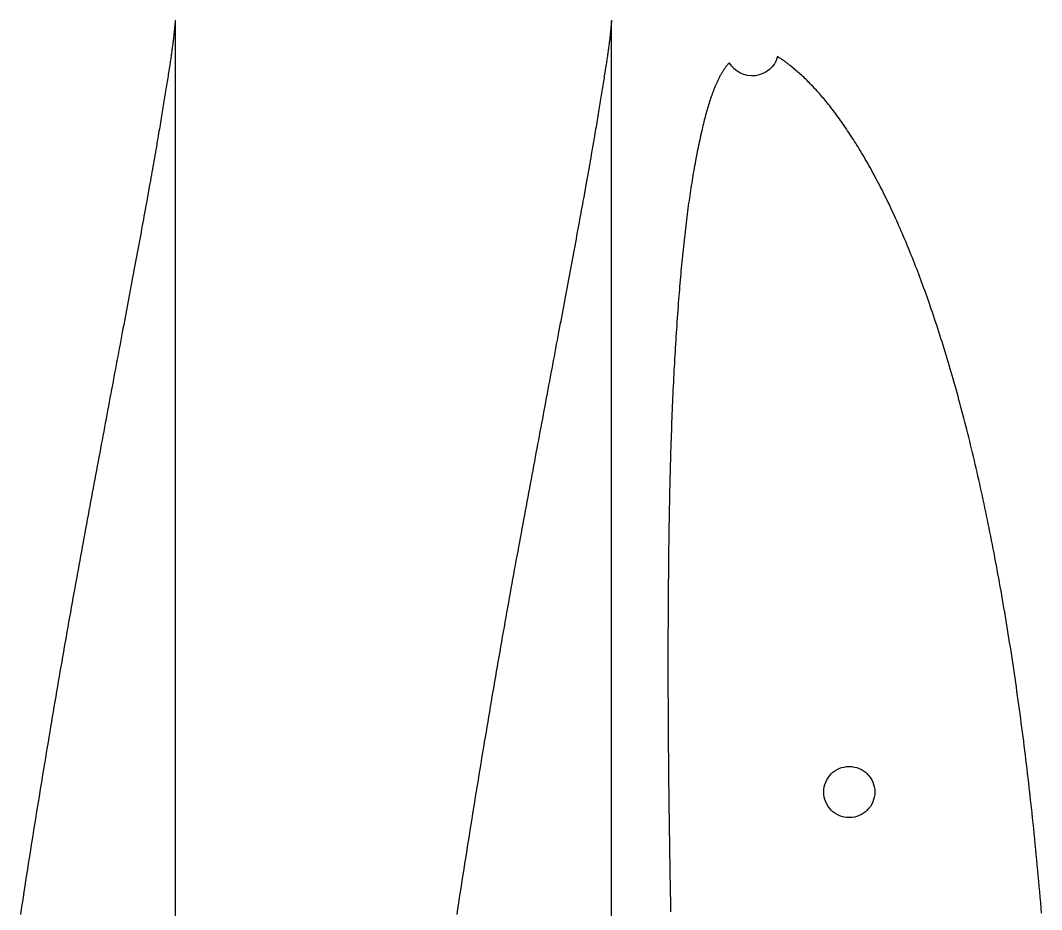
# Model space of a CAD drawing. Extents: x 0 to 97, y 0 to 653.
# Drawn here: x 11.8 to 73.7, y 599.5 to 653.4 of the extents above; entities that cross this region are included whole.
import ezdxf

# ---------------------------------------------------------------- set-up
doc = ezdxf.new("R2010")
doc.units = 0
doc.layers.get('0').update_dxf_attribs({"linetype": 'CONTINUOUS'})

msp = doc.modelspace()

# ---------------------------------------------------------------- linework, layer by layer
at = {"color": 0}
for points in [[(21.2192, 596.007), (21.2192, 653.185), (21.2194, 653.196), (21.2197, 653.206), (21.22, 653.215), (21.2203, 653.226), (21.2204, 653.235), (21.2207, 653.244), (21.2208, 653.254), (21.221, 653.262), (21.2211, 653.271), (21.2213, 653.279), (21.2214, 653.286), (21.2214, 653.293), (21.2215, 653.3), (21.2215, 653.307), (21.2215, 653.314), (21.2215, 653.319), (21.2215, 653.325), (21.2215, 653.331), (21.2214, 653.335), (21.2213, 653.339), (21.2213, 653.343), (21.2211, 653.347), (21.221, 653.35), (21.2207, 653.353), (21.2206, 653.356), (21.2203, 653.357), (21.22, 653.36), (21.2197, 653.36), (21.2194, 653.361), (21.2192, 653.361), (21.2182, 653.36), (21.2171, 653.356), (21.2158, 653.349), (21.2146, 653.34), (21.2131, 653.329), (21.2112, 653.315), (21.2094, 653.299), (21.2075, 653.281), (21.2054, 653.26), (21.2032, 653.238), (21.2008, 653.214), (21.1982, 653.188), (21.1956, 653.16), (21.1928, 653.131), (21.19, 653.1), (21.1869, 653.068), (21.1837, 653.035), (21.1804, 652.999), (21.1771, 652.964), (21.1736, 652.926), (21.1699, 652.887), (21.1661, 652.849), (21.1622, 652.81), (21.1583, 652.768), (21.1543, 652.728), (21.15, 652.686), (21.1458, 652.643), (21.1414, 652.6), (21.1369, 652.558), (21.1322, 652.514), (21.1246, 652.444), (21.1168, 652.374), (21.1086, 652.303), (21.1001, 652.232), (21.0915, 652.16), (21.0828, 652.088), (21.0736, 652.015), (21.0643, 651.943), (21.0549, 651.869), (21.045, 651.796), (21.0351, 651.722), (21.0249, 651.647), (21.0144, 651.572), (21.0039, 651.497), (20.9931, 651.421), (20.9821, 651.344), (20.971, 651.268), (20.9596, 651.19), (20.9481, 651.113), (20.9363, 651.035), (20.9243, 650.956), (20.9122, 650.875), (20.9, 650.794), (20.8876, 650.714), (20.875, 650.632), (20.8622, 650.55), (20.8493, 650.468), (20.8362, 650.383), (20.8231, 650.3), (20.8097, 650.215), (20.7924, 650.106), (20.7749, 649.994), (20.7572, 649.883), (20.7393, 649.769), (20.7211, 649.656), (20.7028, 649.54), (20.6843, 649.425), (20.6654, 649.307), (20.6465, 649.189), (20.6272, 649.069), (20.6079, 648.95), (20.5883, 648.828), (20.5685, 648.707), (20.5485, 648.583), (20.5283, 648.46), (20.5079, 648.335), (20.4874, 648.208), (20.4667, 648.082), (20.4457, 647.954), (20.4246, 647.826), (20.4032, 647.697), (20.3817, 647.568), (20.3601, 647.438), (20.3382, 647.307), (20.3163, 647.175), (20.294, 647.042), (20.2717, 646.908), (20.249, 646.775), (20.2264, 646.64), (20.2035, 646.506), (20.1806, 646.371), (20.1524, 646.206), (20.124, 646.04), (20.0956, 645.874), (20.0667, 645.707), (20.0378, 645.539), (20.0085, 645.371), (19.979, 645.201), (19.9494, 645.031), (19.9196, 644.86), (19.8894, 644.689), (19.8592, 644.517), (19.8286, 644.344), (19.7979, 644.171), (19.7669, 643.996), (19.7358, 643.822), (19.7046, 643.646), (19.6731, 643.469), (19.6414, 643.293), (19.6094, 643.115), (19.5774, 642.938), (19.545, 642.758), (19.5126, 642.579), (19.4799, 642.399), (19.4471, 642.218), (19.414, 642.036), (19.381, 641.854), (19.3475, 641.672), (19.314, 641.489), (19.2803, 641.304), (19.2464, 641.121), (19.2124, 640.935), (19.1744, 640.729), (19.1363, 640.522), (19.0979, 640.315), (19.0594, 640.107), (19.0208, 639.899), (18.9819, 639.689), (18.9428, 639.479), (18.9035, 639.268), (18.8642, 639.057), (18.8246, 638.844), (18.7847, 638.632), (18.7449, 638.418), (18.7049, 638.204), (18.6646, 637.989), (18.6242, 637.774), (18.5836, 637.557), (18.5429, 637.34), (18.5021, 637.122), (18.4611, 636.904), (18.4201, 636.686), (18.3789, 636.467), (18.3375, 636.246), (18.296, 636.026), (18.2544, 635.804), (18.2126, 635.583), (18.1708, 635.361), (18.1289, 635.137), (18.0868, 634.914), (18.0446, 634.69), (18.0024, 634.465), (17.9565, 634.221), (17.9106, 633.978), (17.8644, 633.732), (17.8183, 633.486), (17.7721, 633.24), (17.7257, 632.993), (17.6792, 632.746), (17.6325, 632.497), (17.5858, 632.249), (17.539, 632), (17.4921, 631.75), (17.445, 631.499), (17.3979, 631.249), (17.3507, 630.996), (17.3033, 630.744), (17.256, 630.492), (17.2085, 630.238), (17.1608, 629.983), (17.1131, 629.729), (17.0653, 629.475), (17.0174, 629.219), (16.9694, 628.963), (16.9214, 628.706), (16.8732, 628.449), (16.8249, 628.192), (16.7765, 627.933), (16.7281, 627.674), (16.6796, 627.415), (16.631, 627.156), (16.5824, 626.894), (16.5324, 626.628), (16.4822, 626.36), (16.4321, 626.092), (16.3819, 625.824), (16.3317, 625.554), (16.2813, 625.285), (16.231, 625.014), (16.1804, 624.744), (16.13, 624.472), (16.0794, 624.201), (16.0287, 623.929), (15.9782, 623.657), (15.9275, 623.383), (15.8768, 623.11), (15.8261, 622.836), (15.7753, 622.561), (15.7246, 622.286), (15.6739, 622.011), (15.6231, 621.735), (15.5722, 621.458), (15.5215, 621.182), (15.4707, 620.904), (15.4199, 620.626), (15.3692, 620.349), (15.3185, 620.069), (15.2678, 619.79), (15.2171, 619.511), (15.1664, 619.231), (15.1158, 618.95), (15.0653, 618.669), (15.0122, 618.375), (14.9593, 618.079), (14.9065, 617.783), (14.8537, 617.488), (14.801, 617.19), (14.7483, 616.893), (14.6957, 616.596), (14.6431, 616.297), (14.5906, 615.999), (14.5381, 615.699), (14.4856, 615.4), (14.4332, 615.1), (14.381, 614.799), (14.3286, 614.497), (14.2764, 614.196), (14.2242, 613.894), (14.1721, 613.592), (14.12, 613.289), (14.0679, 612.986), (14.016, 612.683), (13.964, 612.379), (13.9122, 612.075), (13.8604, 611.769), (13.8086, 611.464), (13.7569, 611.158), (13.7052, 610.853), (13.6535, 610.546), (13.602, 610.239), (13.5505, 609.932), (13.4989, 609.624), (13.4475, 609.317), (13.3922, 608.985), (13.337, 608.653), (13.2818, 608.319), (13.2267, 607.986), (13.1716, 607.653), (13.1166, 607.319), (13.0617, 606.985), (13.0068, 606.65), (12.9521, 606.314), (12.8973, 605.979), (12.8428, 605.643), (12.7883, 605.306), (12.7338, 604.969), (12.6794, 604.632), (12.6252, 604.294), (12.571, 603.956), (12.5169, 603.618), (12.463, 603.278), (12.4091, 602.939), (12.3554, 602.599), (12.3018, 602.258), (12.2482, 601.918), (12.1948, 601.578), (12.1415, 601.236), (12.0884, 600.894), (12.0353, 600.551), (11.9824, 600.208), (11.9297, 599.865), (11.877, 599.522), (11.8245, 599.178)], [(47.6747, 596.007), (47.6747, 653.185), (47.675, 653.196), (47.6753, 653.206), (47.6756, 653.215), (47.6758, 653.226), (47.676, 653.235), (47.6762, 653.244), (47.6764, 653.254), (47.6765, 653.262), (47.6767, 653.271), (47.6768, 653.279), (47.6769, 653.286), (47.6771, 653.293), (47.6771, 653.3), (47.6771, 653.307), (47.6771, 653.325), (47.6771, 653.331), (47.6771, 653.335), (47.6769, 653.339), (47.6768, 653.343), (47.6767, 653.347), (47.6765, 653.35), (47.6764, 653.353), (47.6761, 653.356), (47.6758, 653.357), (47.6756, 653.36), (47.6754, 653.36), (47.6751, 653.361), (47.6747, 653.361), (47.6738, 653.36), (47.6726, 653.356), (47.6715, 653.349), (47.6701, 653.34), (47.6686, 653.329), (47.6669, 653.315), (47.665, 653.299), (47.6631, 653.281), (47.661, 653.26), (47.6587, 653.238), (47.6564, 653.214), (47.6539, 653.188), (47.6512, 653.16), (47.6485, 653.131), (47.6456, 653.1), (47.6425, 653.068), (47.6393, 653.035), (47.636, 652.999), (47.6326, 652.964), (47.6292, 652.926), (47.6256, 652.887), (47.6218, 652.849), (47.6179, 652.81), (47.6139, 652.768), (47.6099, 652.728), (47.6057, 652.686), (47.6014, 652.643), (47.5969, 652.6), (47.5925, 652.558), (47.5879, 652.514), (47.5803, 652.444), (47.5724, 652.374), (47.5642, 652.303), (47.5558, 652.232), (47.5472, 652.16), (47.5383, 652.088), (47.5293, 652.015), (47.5199, 651.943), (47.5104, 651.869), (47.5007, 651.796), (47.4907, 651.722), (47.4804, 651.647), (47.4701, 651.572), (47.4596, 651.497), (47.4488, 651.421), (47.4378, 651.344), (47.4265, 651.268), (47.4151, 651.19), (47.4036, 651.113), (47.3918, 651.035), (47.38, 650.956), (47.3678, 650.875), (47.3556, 650.794), (47.3432, 650.714), (47.3306, 650.632), (47.3178, 650.55), (47.3049, 650.468), (47.2918, 650.383), (47.2786, 650.3), (47.2653, 650.215), (47.2481, 650.106), (47.2306, 649.994), (47.2128, 649.883), (47.1949, 649.769), (47.1768, 649.656), (47.1583, 649.54), (47.1399, 649.425), (47.121, 649.307), (47.1021, 649.189), (47.0829, 649.069), (47.0635, 648.95), (47.0439, 648.828), (47.024, 648.707), (47.0042, 648.583), (46.9839, 648.46), (46.9636, 648.335), (46.9429, 648.208), (46.9222, 648.082), (46.9012, 647.954), (46.8801, 647.826), (46.8589, 647.697), (46.8374, 647.568), (46.8157, 647.438), (46.7937, 647.307), (46.7718, 647.175), (46.7496, 647.042), (46.7272, 646.908), (46.7047, 646.775), (46.6819, 646.64), (46.6592, 646.506), (46.6361, 646.371), (46.6079, 646.206), (46.5796, 646.04), (46.5511, 645.874), (46.5224, 645.707), (46.4933, 645.539), (46.464, 645.371), (46.4347, 645.201), (46.405, 645.031), (46.3751, 644.86), (46.345, 644.689), (46.3147, 644.517), (46.2842, 644.344), (46.2535, 644.171), (46.2226, 643.996), (46.1915, 643.822), (46.1601, 643.646), (46.1286, 643.469), (46.0969, 643.293), (46.065, 643.115), (46.0329, 642.938), (46.0007, 642.758), (45.9682, 642.579), (45.9356, 642.399), (45.9026, 642.218), (45.8697, 642.036), (45.8365, 641.854), (45.8031, 641.672), (45.7696, 641.489), (45.7358, 641.304), (45.7019, 641.121), (45.6679, 640.935), (45.63, 640.729), (45.5919, 640.522), (45.5536, 640.315), (45.515, 640.107), (45.4764, 639.899), (45.4375, 639.689), (45.3983, 639.479), (45.3592, 639.268), (45.3197, 639.057), (45.2801, 638.844), (45.2404, 638.632), (45.2004, 638.418), (45.1604, 638.204), (45.1201, 637.989), (45.0797, 637.774), (45.0392, 637.557), (44.9985, 637.34), (44.9578, 637.122), (44.9168, 636.904), (44.8757, 636.686), (44.8344, 636.467), (44.7931, 636.246), (44.7515, 636.026), (44.71, 635.804), (44.6682, 635.583), (44.6264, 635.361), (44.5844, 635.137), (44.5424, 634.914), (44.5003, 634.69), (44.4579, 634.465), (44.4121, 634.221), (44.3661, 633.978), (44.3201, 633.732), (44.2739, 633.486), (44.2276, 633.24), (44.1813, 632.993), (44.1347, 632.746), (44.0881, 632.497), (44.0414, 632.249), (43.9946, 632), (43.9476, 631.75), (43.9007, 631.499), (43.8535, 631.249), (43.8063, 630.996), (43.7589, 630.744), (43.7115, 630.492), (43.664, 630.238), (43.6164, 629.983), (43.5687, 629.729), (43.5208, 629.475), (43.4729, 629.219), (43.425, 628.963), (43.3769, 628.706), (43.3287, 628.449), (43.2806, 628.192), (43.2321, 627.933), (43.1838, 627.674), (43.1351, 627.415), (43.0865, 627.156), (43.0379, 626.894), (42.9879, 626.628), (42.9379, 626.36), (42.8878, 626.092), (42.8375, 625.824), (42.7872, 625.554), (42.7369, 625.285), (42.6865, 625.014), (42.6361, 624.744), (42.5856, 624.472), (42.535, 624.201), (42.4844, 623.929), (42.4338, 623.657), (42.3831, 623.383), (42.3324, 623.11), (42.2817, 622.836), (42.231, 622.561), (42.1801, 622.286), (42.1294, 622.011), (42.0786, 621.735), (42.0279, 621.458), (41.9771, 621.182), (41.9264, 620.904), (41.8756, 620.626), (41.8247, 620.349), (41.774, 620.069), (41.7233, 619.79), (41.6726, 619.511), (41.6221, 619.231), (41.5714, 618.95), (41.5208, 618.669), (41.4678, 618.375), (41.415, 618.079), (41.3621, 617.783), (41.3093, 617.488), (41.2565, 617.19), (41.2039, 616.893), (41.1512, 616.596), (41.0986, 616.297), (41.0461, 615.999), (40.9936, 615.699), (40.9413, 615.4), (40.8889, 615.1), (40.8365, 614.799), (40.7842, 614.497), (40.7319, 614.196), (40.6799, 613.894), (40.6278, 613.592), (40.5757, 613.289), (40.5236, 612.986), (40.4717, 612.683), (40.4197, 612.379), (40.3678, 612.075), (40.316, 611.769), (40.2642, 611.464), (40.2125, 611.158), (40.1608, 610.853), (40.1092, 610.546), (40.0575, 610.239), (40.006, 609.932), (39.9546, 609.624), (39.9031, 609.317), (39.8478, 608.985), (39.7925, 608.653), (39.7374, 608.319), (39.6822, 607.986), (39.6272, 607.653), (39.5722, 607.319), (39.5174, 606.985), (39.4625, 606.65), (39.4076, 606.314), (39.3529, 605.979), (39.2983, 605.643), (39.2438, 605.306), (39.1894, 604.969), (39.135, 604.632), (39.0808, 604.294), (39.0265, 603.956), (38.9725, 603.618), (38.9186, 603.278), (38.8647, 602.939), (38.811, 602.599), (38.7574, 602.258), (38.7039, 601.918), (38.6504, 601.578), (38.5971, 601.236), (38.5439, 600.894), (38.491, 600.551), (38.4381, 600.208), (38.3853, 599.865), (38.3326, 599.522), (38.2801, 599.178)], [(73.7461, 599.264), (73.7188, 599.588), (73.691, 599.911), (73.6629, 600.235), (73.6346, 600.557), (73.6058, 600.879), (73.5768, 601.201), (73.5474, 601.522), (73.5176, 601.843), (73.4875, 602.164), (73.4571, 602.483), (73.4264, 602.803), (73.3951, 603.122), (73.3636, 603.442), (73.3318, 603.76), (73.2996, 604.076), (73.2671, 604.394), (73.2342, 604.711), (73.2008, 605.028), (73.1671, 605.343), (73.1331, 605.66), (73.0986, 605.974), (73.0637, 606.289), (73.0626, 606.299), (73.0615, 606.31), (73.0581, 606.34), (73.0569, 606.35), (73.0557, 606.361), (73.0535, 606.381), (73.0524, 606.392), (73.0511, 606.401), (73.05, 606.412), (73.0489, 606.422), (73.0465, 606.443), (73.0454, 606.453), (73.0442, 606.464), (73.0431, 606.474), (73.0419, 606.485), (73.0407, 606.494), (73.0396, 606.504), (73.0385, 606.515), (73.0372, 606.525), (73.0361, 606.536), (73.035, 606.546), (73.0338, 606.556), (73.0326, 606.567), (73.0315, 606.576), (73.0303, 606.588), (73.0292, 606.597), (72.9972, 606.879), (72.965, 607.16), (72.9325, 607.44), (72.8996, 607.721), (72.8664, 608.001), (72.8329, 608.281), (72.7992, 608.56), (72.765, 608.839), (72.7307, 609.117), (72.696, 609.396), (72.6608, 609.672), (72.6256, 609.95), (72.5897, 610.226), (72.5539, 610.503), (72.5175, 610.779), (72.4808, 611.054), (72.4439, 611.329), (72.4067, 611.604), (72.369, 611.878), (72.3313, 612.151), (72.2929, 612.425), (72.2544, 612.697), (72.2156, 612.971), (72.1764, 613.242), (72.1369, 613.514), (72.0971, 613.785), (72.0569, 614.056), (72.0165, 614.325), (71.9757, 614.594), (71.9346, 614.864), (71.8938, 615.129), (71.8525, 615.393), (71.811, 615.658), (71.7692, 615.921), (71.7271, 616.185), (71.6846, 616.447), (71.6418, 616.71), (71.5986, 616.971), (71.5553, 617.233), (71.5114, 617.493), (71.4674, 617.754), (71.4229, 618.014), (71.3782, 618.274), (71.3331, 618.532), (71.2876, 618.79), (71.2418, 619.049), (71.1957, 619.306), (71.1493, 619.563), (71.1025, 619.819), (71.0553, 620.075), (71.0079, 620.331), (70.9601, 620.585), (70.9119, 620.839), (70.8633, 621.093), (70.8144, 621.346), (70.7653, 621.599), (70.7157, 621.851), (70.6657, 622.103), (70.6156, 622.354), (70.5649, 622.606), (70.5139, 622.856), (70.4636, 623.099), (70.4131, 623.343), (70.3622, 623.585), (70.311, 623.828), (70.2594, 624.069), (70.2075, 624.311), (70.1551, 624.551), (70.1025, 624.792), (70.0496, 625.032), (69.9963, 625.271), (69.9425, 625.51), (69.8885, 625.747), (69.834, 625.985), (69.7793, 626.222), (69.7242, 626.458), (69.6687, 626.694), (69.6129, 626.929), (69.5568, 627.164), (69.5003, 627.397), (69.4433, 627.631), (69.3861, 627.864), (69.3285, 628.096), (69.2704, 628.328), (69.2121, 628.56), (69.1535, 628.789), (69.0943, 629.019), (69.035, 629.249), (68.9751, 629.478), (68.915, 629.706), (68.8544, 629.932), (68.7936, 630.16), (68.7361, 630.371), (68.6783, 630.583), (68.6203, 630.793), (68.5618, 631.004), (68.5031, 631.214), (68.4439, 631.424), (68.3846, 631.632), (68.3249, 631.84), (68.2647, 632.047), (68.2043, 632.254), (68.1436, 632.46), (68.0825, 632.665), (68.0211, 632.871), (67.9593, 633.075), (67.8971, 633.279), (67.8347, 633.482), (67.7718, 633.685), (67.7087, 633.886), (67.6453, 634.088), (67.5814, 634.289), (67.5172, 634.489), (67.4526, 634.688), (67.3878, 634.887), (67.3225, 635.085), (67.2568, 635.282), (67.1908, 635.479), (67.1246, 635.675), (67.0579, 635.871), (66.9908, 636.065), (66.9233, 636.26), (66.8624, 636.433), (66.8011, 636.607), (66.7396, 636.781), (66.6778, 636.953), (66.6156, 637.125), (66.5531, 637.296), (66.4903, 637.467), (66.4272, 637.636), (66.3639, 637.806), (66.3001, 637.975), (66.2361, 638.143), (66.1719, 638.311), (66.1072, 638.478), (66.0424, 638.644), (65.9771, 638.811), (65.9115, 638.976), (65.8457, 639.14), (65.7794, 639.304), (65.7129, 639.468), (65.6461, 639.631), (65.5789, 639.793), (65.5114, 639.954), (65.4436, 640.115), (65.3756, 640.275), (65.3071, 640.435), (65.2383, 640.593), (65.1692, 640.751), (65.0997, 640.91), (65.0299, 641.067), (64.9599, 641.222), (64.8931, 641.369), (64.8261, 641.515), (64.7589, 641.661), (64.6914, 641.807), (64.6235, 641.951), (64.5553, 642.096), (64.4868, 642.239), (64.4181, 642.382), (64.349, 642.524), (64.2797, 642.665), (64.21, 642.806), (64.14, 642.946), (64.0697, 643.085), (63.9992, 643.224), (63.9283, 643.361), (63.8571, 643.499), (63.7857, 643.635), (63.7139, 643.771), (63.6418, 643.907), (63.5694, 644.04), (63.4967, 644.175), (63.4237, 644.307), (63.3504, 644.44), (63.2768, 644.571), (63.2029, 644.703), (63.1288, 644.832), (63.0543, 644.961), (62.9794, 645.09), (62.9044, 645.218), (62.829, 645.344), (62.7533, 645.471), (62.6849, 645.583), (62.6163, 645.696), (62.5474, 645.808), (62.4782, 645.919), (62.4088, 646.029), (62.3392, 646.139), (62.2693, 646.249), (62.1992, 646.357), (62.1289, 646.464), (62.0583, 646.571), (61.9875, 646.676), (61.9165, 646.782), (61.8453, 646.887), (61.7737, 646.99), (61.7021, 647.094), (61.6303, 647.196), (61.5581, 647.299), (61.4857, 647.399), (61.4132, 647.499), (61.3403, 647.599), (61.2674, 647.696), (61.194, 647.794), (61.1207, 647.89), (61.0469, 647.986), (60.9732, 648.082), (60.899, 648.176), (60.8247, 648.269), (60.7503, 648.361), (60.6756, 648.453), (60.6007, 648.543), (60.535, 648.622), (60.4693, 648.7), (60.4033, 648.776), (60.3374, 648.853), (60.2711, 648.929), (60.2046, 649.004), (60.1379, 649.078), (60.0712, 649.151), (60.0042, 649.225), (59.9369, 649.296), (59.8697, 649.368), (59.8021, 649.439), (59.7343, 649.508), (59.6664, 649.578), (59.5982, 649.647), (59.5297, 649.714), (59.4611, 649.782), (59.3924, 649.849), (59.3232, 649.914), (59.2539, 649.979), (59.1844, 650.043), (59.1146, 650.107), (59.0446, 650.169), (58.9743, 650.232), (58.9039, 650.293), (58.8331, 650.354), (58.7621, 650.414), (58.6907, 650.474), (58.6192, 650.532), (58.5474, 650.59), (58.5217, 650.611), (58.4958, 650.632), (58.47, 650.651), (58.4442, 650.672), (58.4183, 650.692), (58.3924, 650.713), (58.3664, 650.732), (58.3404, 650.751), (58.3144, 650.772), (58.2885, 650.792), (58.2624, 650.811), (58.2362, 650.831), (58.2101, 650.849), (58.184, 650.868), (58.1579, 650.887), (58.1318, 650.906), (58.1056, 650.925), (58.0793, 650.943), (58.0532, 650.961), (58.0269, 650.979), (58.0007, 650.997), (57.9744, 651.015), (57.9482, 651.032), (57.9218, 651.05), (57.8956, 651.067), (57.8693, 651.083), (57.8429, 651.101), (57.8165, 651.118), (57.7903, 651.133), (57.7639, 651.15), (57.7376, 651.167), (57.7215, 651.108), (57.6563, 650.942), (57.5444, 650.735), (57.405, 650.549), (57.2408, 650.385), (57.0549, 650.247), (56.85, 650.136), (56.629, 650.057), (56.4537, 650.017), (56.3947, 650.01), (56.3356, 650.003), (56.156, 649.997), (55.9221, 650.021), (55.6964, 650.078), (55.4822, 650.165), (55.2829, 650.283), (55.1021, 650.431), (54.9429, 650.603), (54.8386, 650.75), (54.8089, 650.801), (54.7806, 650.769), (54.7524, 650.736), (54.7244, 650.703), (54.6969, 650.669), (54.6696, 650.635), (54.6425, 650.6), (54.6156, 650.565), (54.589, 650.529), (54.5628, 650.493), (54.5367, 650.456), (54.5108, 650.418), (54.4853, 650.381), (54.4599, 650.343), (54.4349, 650.304), (54.41, 650.265), (54.3854, 650.225), (54.361, 650.185), (54.3368, 650.144), (54.3129, 650.104), (54.2893, 650.063), (54.2658, 650.021), (54.2425, 649.978), (54.2196, 649.935), (54.1967, 649.892), (54.1742, 649.849), (54.1518, 649.804), (54.1297, 649.76), (54.1076, 649.715), (54.086, 649.669), (54.0644, 649.624), (54.026, 649.54), (53.9882, 649.456), (53.9511, 649.369), (53.9146, 649.282), (53.8788, 649.193), (53.8433, 649.103), (53.8086, 649.012), (53.7744, 648.921), (53.7408, 648.828), (53.7076, 648.733), (53.6751, 648.637), (53.6429, 648.542), (53.6114, 648.444), (53.5803, 648.346), (53.5496, 648.247), (53.5193, 648.146), (53.4896, 648.046), (53.4601, 647.943), (53.4313, 647.84), (53.4026, 647.738), (53.3744, 647.633), (53.3465, 647.528), (53.319, 647.422), (53.2919, 647.315), (53.265, 647.208), (53.2385, 647.1), (53.2122, 646.992), (53.1862, 646.882), (53.1604, 646.772), (53.135, 646.662), (53.1042, 646.526), (53.0736, 646.39), (53.0435, 646.254), (53.0136, 646.117), (52.984, 645.978), (52.9549, 645.839), (52.9258, 645.699), (52.8974, 645.558), (52.869, 645.418), (52.841, 645.275), (52.8133, 645.133), (52.786, 644.989), (52.7589, 644.846), (52.7321, 644.7), (52.7057, 644.554), (52.6796, 644.408), (52.6538, 644.261), (52.6282, 644.114), (52.6029, 643.965), (52.5779, 643.817), (52.5533, 643.667), (52.529, 643.517), (52.505, 643.365), (52.4811, 643.213), (52.4578, 643.06), (52.4346, 642.907), (52.4117, 642.753), (52.3892, 642.599), (52.3668, 642.443), (52.3447, 642.286), (52.3231, 642.131), (52.2997, 641.958), (52.2767, 641.786), (52.254, 641.613), (52.2317, 641.438), (52.2096, 641.262), (52.1879, 641.088), (52.1664, 640.911), (52.1453, 640.733), (52.1246, 640.556), (52.104, 640.376), (52.0839, 640.197), (52.064, 640.018), (52.0444, 639.836), (52.025, 639.654), (52.006, 639.472), (51.9872, 639.289), (51.9688, 639.106), (51.9504, 638.921), (51.9325, 638.736), (51.9147, 638.55), (51.8974, 638.364), (51.88, 638.178), (51.8631, 637.99), (51.8462, 637.801), (51.8299, 637.613), (51.8135, 637.424), (51.7975, 637.233), (51.7817, 637.042), (51.766, 636.851), (51.7506, 636.66), (51.7333, 636.439), (51.7163, 636.218), (51.6994, 635.997), (51.6828, 635.775), (51.6665, 635.553), (51.6506, 635.329), (51.6347, 635.104), (51.6193, 634.879), (51.604, 634.654), (51.589, 634.428), (51.5743, 634.2), (51.5599, 633.972), (51.5457, 633.744), (51.5317, 633.515), (51.5179, 633.285), (51.5044, 633.054), (51.4914, 632.824), (51.4785, 632.592), (51.4657, 632.36), (51.4533, 632.126), (51.4411, 631.893), (51.4293, 631.658), (51.4176, 631.422), (51.4061, 631.188), (51.395, 630.951), (51.384, 630.714), (51.3735, 630.476), (51.3631, 630.238), (51.3529, 629.999), (51.3429, 629.76), (51.3333, 629.519), (51.3235, 629.268), (51.3139, 629.015), (51.3046, 628.764), (51.2956, 628.51), (51.2867, 628.256), (51.2782, 628.001), (51.2699, 627.746), (51.2618, 627.49), (51.254, 627.235), (51.2464, 626.976), (51.239, 626.719), (51.2318, 626.461), (51.225, 626.201), (51.2182, 625.943), (51.2118, 625.682), (51.2054, 625.421), (51.1994, 625.16), (51.1935, 624.899), (51.1878, 624.636), (51.1824, 624.372), (51.1771, 624.108), (51.1719, 623.844), (51.1669, 623.579), (51.1622, 623.314), (51.1576, 623.049), (51.1532, 622.782), (51.149, 622.515), (51.1449, 622.247), (51.141, 621.979), (51.1372, 621.71), (51.1332, 621.419), (51.1294, 621.126), (51.126, 620.835), (51.1225, 620.54), (51.1193, 620.247), (51.1163, 619.953), (51.1133, 619.657), (51.1106, 619.361), (51.1081, 619.065), (51.1057, 618.768), (51.1033, 618.471), (51.1013, 618.174), (51.0994, 617.875), (51.0976, 617.575), (51.0961, 617.275), (51.0947, 616.975), (51.0933, 616.674), (51.0922, 616.372), (51.0914, 616.071), (51.0906, 615.768), (51.09, 615.465), (51.0896, 615.161), (51.0893, 614.857), (51.0892, 614.553), (51.0892, 614.247), (51.0893, 613.94), (51.0897, 613.635), (51.0901, 613.328), (51.0908, 613.019), (51.0917, 612.713), (51.0926, 612.403), (51.0932, 612.218), (51.094, 612.033), (51.0947, 611.849), (51.0956, 611.664), (51.0965, 611.478), (51.0974, 611.293), (51.0983, 611.107), (51.0994, 610.921), (51.1004, 610.735), (51.1017, 610.549), (51.1028, 610.363), (51.104, 610.176), (51.1054, 609.989), (51.1067, 609.801), (51.1081, 609.615), (51.1096, 609.428), (51.1111, 609.24), (51.1126, 609.053), (51.1142, 608.864), (51.1158, 608.676), (51.1175, 608.489), (51.1193, 608.3), (51.1211, 608.111), (51.1231, 607.922), (51.1249, 607.733), (51.1268, 607.544), (51.1289, 607.356), (51.131, 607.167), (51.1329, 606.976), (51.1351, 606.787), (51.1374, 606.597), (51.1392, 606.446), (51.1408, 606.293), (51.1428, 606.142), (51.1446, 605.989), (51.1465, 605.838), (51.1485, 605.685), (51.1504, 605.532), (51.1525, 605.379), (51.1544, 605.226), (51.1565, 605.074), (51.1586, 604.921), (51.1607, 604.768), (51.1628, 604.615), (51.165, 604.463), (51.1672, 604.308), (51.1694, 604.156), (51.1717, 604.001), (51.1739, 603.849), (51.1762, 603.694), (51.1786, 603.54), (51.1808, 603.387), (51.1833, 603.233), (51.1857, 603.079), (51.1881, 602.925), (51.1906, 602.771), (51.1931, 602.617), (51.1956, 602.463), (51.1982, 602.307), (51.2007, 602.153), (51.2033, 601.999), (51.2068, 601.794), (51.2103, 601.589), (51.2137, 601.385), (51.2174, 601.179), (51.221, 600.975), (51.2247, 600.769), (51.2285, 600.564), (51.2322, 600.358), (51.2361, 600.153), (51.2399, 599.947), (51.2438, 599.74), (51.2478, 599.535), (51.2518, 599.328)]]:
    msp.add_lwpolyline(points, dxfattribs=at)
msp.add_lwpolyline([(62.0833, 605.047), (62.0436, 605.047), (61.9247, 605.056), (61.7708, 605.079), (61.6224, 605.117), (61.4799, 605.169), (61.3444, 605.235), (61.2167, 605.313), (61.0972, 605.401), (60.9872, 605.501), (60.8872, 605.611), (60.7979, 605.731), (60.7203, 605.858), (60.655, 605.994), (60.6029, 606.136), (60.5647, 606.285), (60.5413, 606.439), (60.5332, 606.557), (60.5332, 606.597), (60.5332, 606.637), (60.5413, 606.756), (60.5647, 606.91), (60.6029, 607.058), (60.655, 607.2), (60.7203, 607.336), (60.7979, 607.464), (60.8872, 607.583), (60.9872, 607.693), (61.0972, 607.793), (61.2167, 607.882), (61.3444, 607.96), (61.4799, 608.025), (61.6224, 608.078), (61.7708, 608.115), (61.9247, 608.139), (62.0436, 608.147), (62.0833, 608.147), (62.1229, 608.147), (62.2417, 608.139), (62.3956, 608.115), (62.5442, 608.078), (62.6865, 608.025), (62.8221, 607.96), (62.9499, 607.882), (63.0692, 607.793), (63.1793, 607.693), (63.2793, 607.583), (63.3685, 607.464), (63.4461, 607.336), (63.5114, 607.2), (63.5635, 607.058), (63.6017, 606.91), (63.6253, 606.756), (63.6332, 606.637), (63.6332, 606.597), (63.6332, 606.557), (63.6253, 606.439), (63.6017, 606.285), (63.5635, 606.136), (63.5114, 605.994), (63.4461, 605.858), (63.3685, 605.731), (63.2793, 605.611), (63.1793, 605.501), (63.0692, 605.401), (62.9499, 605.313), (62.8221, 605.235), (62.6865, 605.169), (62.5442, 605.117), (62.3956, 605.079), (62.2417, 605.056), (62.1229, 605.047), (62.0833, 605.047)], close=True, dxfattribs=at)

doc.saveas('drawing.dxf')
